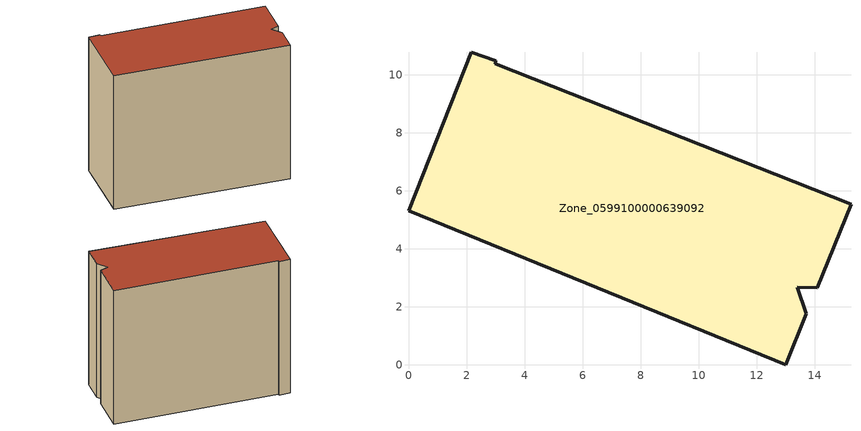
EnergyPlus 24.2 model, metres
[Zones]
Zone_0599100000639092
 floor ground (C_G): 13.72,1.75 13,0 0,5.32 2.17,10.78 3.01,10.48 2.98,10.38 15.25,5.53 14.09,2.67 13.39,2.68 z0
 wall outside (C_F): 2.98,10.38 3.01,10.48 2.17,10.78 0,5.32 13,0 13.72,1.75 13.39,2.68 14.09,2.67 15.25,5.53 2.98,10.38 z0:11.86
 roof outside (C_R): 14.09,2.67 15.25,5.53 2.98,10.38 3.01,10.48 2.17,10.78 0,5.32 13,0 13.72,1.75 13.39,2.68 z11.86
[BUILDING]
Pand.0599100000639092: North Axis=0; Terrain=City; Loads Convergence Tolerance Value=0.04; Temperature Convergence Tolerance Value=0.4; Solar Distribution=FullExterior; Maximum Number of Warmup Days=25; Minimum Number of Warmup Days=1
[Site:Location]
Rotterdam.The.Hague.AP_ZH_NLD Design_Conditions: Latitude=51.96; Longitude=4.45; Time Zone=1; Elevation=-4.5
[SITE:GROUNDTEMPERATURE:BUILDINGSURFACE]
18, 18, 18, 18, 18, 18, 18, 18, 18, 18, 18, 18
[MATERIAL] Thermal Absorptance=0.9; Solar Absorptance=0.7; Visible Absorptance=0.7
Name | Roughness | Thickness | Conductivity | Density | Specific Heat
G.TI.1946 | MediumSmooth | 0.15 | 1 | 540 | 1210
F.TI.1946 | Rough | 0.3 | 0.857143 | 1920 | 840
R.TI.1946 | MediumRough | 0.2 | 0.1 | 1500 | 1000
[CONSTRUCTION]
C_G: G.TI.1946
C_F: F.TI.1946
C_R: R.TI.1946
[ZONE]
Zone_0599100000639092: Type=1; Multiplier=1; Ceiling Height=Autocalculate; Volume=Autocalculate; Floor Area=autocalculate; Part of Total Floor Area=Yes
[ZONEINFILTRATION:DESIGNFLOWRATE]
Infil_Zone_0599100000639092: Zone or ZoneList or Space or SpaceList=Zone_0599100000639092; Schedule=AlwaysOn; Design Flow Rate Calculation Method=Flow/Area; Flow Rate per Floor Area=0.003; Constant Term Coefficient=1; Temperature Term Coefficient=0; Velocity Term Coefficient=0; Velocity Squared Term Coefficient=0
[HVACTEMPLATE:ZONE:IDEALLOADSAIRSYSTEM]
Zone_0599100000639092: Maximum Heating Supply Air Temperature=50; Minimum Cooling Supply Air Temperature=13; Maximum Heating Supply Air Humidity Ratio=0.0156; Minimum Cooling Supply Air Humidity Ratio=0.0077; Heating Limit=NoLimit; Cooling Limit=NoLimit; Dehumidification Control Type=ConstantSensibleHeatRatio; Cooling Sensible Heat Ratio=0.7; Dehumidification Setpoint=60; Humidification Control Type=None; Humidification Setpoint=30; Outdoor Air Method=None; Outdoor Air Flow Rate per Person=0.00944; Outdoor Air Flow Rate per Zone Floor Area=0; Outdoor Air Flow Rate per Zone=0; Demand Controlled Ventilation Type=None; Outdoor Air Economizer Type=NoEconomizer; Heat Recovery Type=None; Sensible Heat Recovery Effectiveness=0.7; Latent Heat Recovery Effectiveness=0.65
[ZONECONTROL:THERMOSTAT]
ThermostatControl_Zone_0599100000639092: Zone or ZoneList=Zone_0599100000639092; Control Type Schedule=DualSetpointControlType; Control 1=Thermostat_Zone_0599100000639092; Temperature Difference Between Cutout And Setpoint=0
[THERMOSTATSETPOINT:DUALSETPOINT]
Thermostat_Zone_0599100000639092: Heating Setpoint Temperature Schedule=HeatingSetpoint_Zone_0599100000639092; Cooling Setpoint Temperature Schedule=CoolingSetpoint_Zone_0599100000639092
[SCHEDULE:COMPACT]
HeatingSetpoint_Zone_0599100000639092: Through: 12/31, For: AllDays, Until: 24:00, 21
CoolingSetpoint_Zone_0599100000639092: Through: 12/31, For: AllDays, Until: 24:00, 24
DualSetpointControlType: Through: 12/31, For: AllDays, Until: 24:00, 4
AlwaysOn: Through: 12/31, For: AllDays, Until: 24:00, 1
